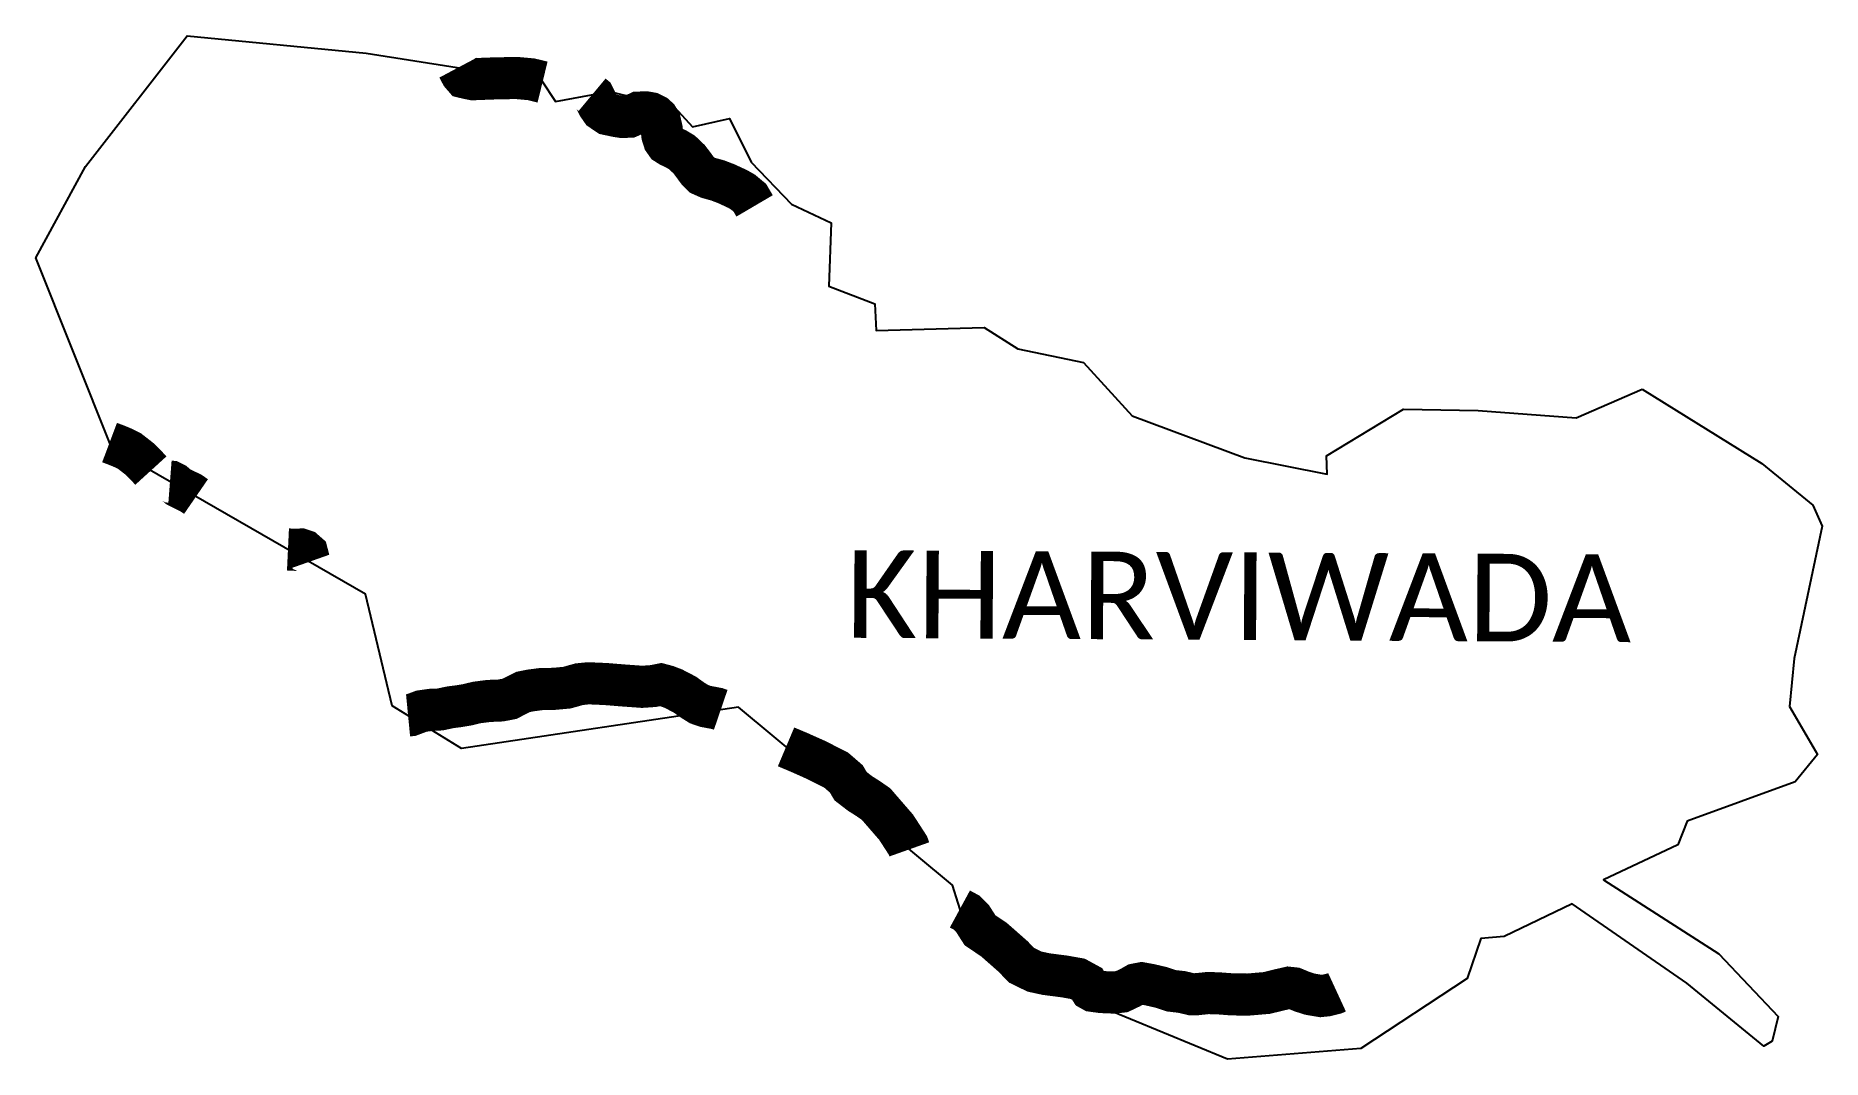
# Model space of a CAD drawing. Header units: metres. Extents: x 311963 to 314083, y 1901470 to 1902686.
import ezdxf

# ---------------------------------------------------------------- set-up
doc = ezdxf.new("R2010")
doc.units = ezdxf.units.M
for name, color, linetype in [('NATURALLY PROTECTED', 3, 'Continuous'), ('village', 3, 'Continuous'), ('VILLAGE NAME', 250, 'Continuous')]:
    doc.layers.add(name, color=color, linetype=linetype)

msp = doc.modelspace()

# ---------------------------------------------------------------- linework, layer by layer
at = {"layer": 'NATURALLY PROTECTED', "const_width": 50, "flags": 128}
for points in [[(312564.9, 1902630.5), (312551.4, 1902633.8), (312533.9, 1902635.4), (312505.9, 1902634.8), (312482.4, 1902633.9), (312476.7, 1902635), (312471.8, 1902636.2), (312468.6, 1902639.9), (312464.5, 1902647.6)], [(312816.5, 1902483.5), (312810.8, 1902493.2), (312802.6, 1902500), (312796.5, 1902503.5), (312783.4, 1902509.6), (312772.8, 1902513.7), (312772.8, 1902513.7), (312761.6, 1902516.8), (312754, 1902520.2), (312749.1, 1902525.1), (312744, 1902532), (312738.8, 1902538.9), (312730.4, 1902546.9), (312723.9, 1902550.8), (312716, 1902554.6), (312711.8, 1902557.3), (312709, 1902561.3), (312707, 1902567.6), (312706.3, 1902574.2), (312704.2, 1902583.6), (312701.5, 1902588.2), (312698.4, 1902591), (312693.3, 1902593.5), (312687.2, 1902594.6), (312678.5, 1902594.2), (312673.8, 1902592), (312667.9, 1902589.4), (312659.3, 1902589.1), (312652.4, 1902590.2), (312642, 1902592.4), (312634.8, 1902597.3), (312631.2, 1902602.5), (312628, 1902608.9), (312625.5, 1902614), (312623.7, 1902615.5)], [(312051.1, 1902202.5), (312059.9, 1902199.2), (312067.8, 1902195.9), (312074.6, 1902192.5), (312086.4, 1902183.3), (312096, 1902173.7), (312100.1, 1902169.2)], [(312122.8, 1902156.1), (312124.1, 1902156), (312127.9, 1902154.1), (312132.9, 1902149.8), (312140.9, 1902145.8), (312147.3, 1902142.8), (312153.7, 1902138.4)], [(312262.8, 1902075.6), (312271.2, 1902075.2), (312278, 1902075.5), (312282.2, 1902074.1), (312285.5, 1902071.2), (312287.7, 1902062.7), (312288.3, 1902061)], [(312405.3, 1901878.5), (312408.4, 1901878.8), (312421.3, 1901883.6), (312432.8, 1901885.2), (312443.2, 1901885.6), (312456, 1901888.3), (312465, 1901889.4), (312475.7, 1901891.2), (312486.9, 1901893.9), (312501, 1901895.7), (312515.5, 1901896.3), (312525.8, 1901898.3), (312533.7, 1901902.4), (312541.7, 1901906.4), (312550.9, 1901908.2), (312563.1, 1901909.8), (312578.6, 1901910.1), (312593.8, 1901911.5), (312608.4, 1901915.6), (312619.2, 1901916.7), (312639.8, 1901915.8), (312660.8, 1901914.1), (312683, 1901912.5), (312696.1, 1901913.4), (312705.2, 1901915.2), (312712.3, 1901913.3), (312720.2, 1901910.3), (312733.7, 1901903.3), (312742.3, 1901897.1), (312750.6, 1901891.9), (312758.1, 1901889.3), (312771.9, 1901886.7), (312776.3, 1901885.2)], [(312853.8, 1901841.2), (312869.7, 1901834.5), (312889.6, 1901825.6), (312913.4, 1901813.5), (312925.3, 1901803.2), (312930.4, 1901794.5), (312941.7, 1901785.8), (312951.2, 1901779.8), (312960.7, 1901773.2), (312969.4, 1901763.1), (312984.4, 1901745.8), (312998.5, 1901724), (313000.1, 1901719.5)]]:
    msp.add_lwpolyline(points, dxfattribs=at)
at = {"layer": 'NATURALLY PROTECTED', "flags": 128}
msp.add_lwpolyline([(313060.1, 1901648.7, 50, 50, 0), (313068.4, 1901644.2, 50, 50, 0), (313075.1, 1901637.3, 50, 50, 0), (313084, 1901623.4, 50, 50, 0), (313100.4, 1901612.4, 50, 50, 0), (313112.8, 1901601.5, 50, 50, 0), (313122.9, 1901592.6, 50, 50, 0), (313125.7, 1901589.7, 50, 50, 0), (313133.4, 1901581.8, 50, 50, 0), (313148.6, 1901574.4, 50, 50, 0), (313162.5, 1901571.4, 50, 50, 0), (313184.2, 1901568.6, 50, 50, 0), (313199.9, 1901565.8, 50, 50, 0), (313211.1, 1901559.7, 50, 50, 0), (313215.3, 1901552.9, 50, 50, 0), (313217.8, 1901551.5, 50, 50, 0), (313228, 1901550.1, 50, 50, 0), (313242.7, 1901549.5, 50, 50, 0), (313252.2, 1901550.6, 50, 50, 0), (313262.3, 1901555.4, 50, 50, 0), (313269, 1901559.2, 50, 50, 0), (313275.8, 1901560.5, 50, 50, 0), (313285.7, 1901558.7, 50, 50, 0), (313298.9, 1901555.6, 50, 50, 0), (313311.1, 1901551.6, 50, 50, 0), (313323.3, 1901550.2, 50, 50, 0), (313335.2, 1901547.4, 50, 50, 0), (313342.1, 1901547.6, 50, 50, 0), (313354, 1901548.9, 50, 50, 0), (313366.2, 1901548.6, 50, 50, 0), (313383.5, 1901547.3, 50, 50, 0), (313402, 1901547.1, 50, 50, 0), (313424.2, 1901549, 50, 50, 0), (313436.7, 1901552.1, 50, 50, 0), (313450.2, 1901555.2, 50, 50, 0), (313456.7, 1901554.5, 50, 50, 0), (313465.5, 1901550.8, 50, 50, 0), (313475.3, 1901547.6, 50, 50, 0), (313488.4, 1901545.4, 50, 50, 0), (313495, 1901546.1, 50, 50, 0), (313505, 1901548.6, 50, 50, 0), (313507.6, 1901549.8, 0, 0, 0)], format="xyseb", dxfattribs=at)
at = {"layer": 'village', "color": 4}
for points in [[(313869.5, 1902265.9), (314011.8, 1902177.8), (314072.3, 1902128.3), (314083.4, 1902103.3), (314050, 1901946.3), (314044.4, 1901889), (314077.8, 1901832.2), (314051.1, 1901799.7), (313923.1, 1901752.8), (313911.9, 1901725), (313823.8, 1901683.2), (313960.5, 1901595.4), (314030.9, 1901521), (314023.8, 1901491.7), (314013.9, 1901485.7), (313922.5, 1901560.5), (313786.7, 1901654.7), (313705.8, 1901615.9), (313678.2, 1901613.8), (313662.2, 1901566), (313536, 1901483.2), (313377.6, 1901470.3), (313147.3, 1901565.3), (313071.3, 1901613), (313051.2, 1901677.1), (312797.2, 1901888.3), (312468.6, 1901839.4), (312386.6, 1901890), (312354.9, 1902022.7), (312053.7, 1902195.8), (311963.5, 1902421.8), (312022.6, 1902530.2), (312143.3, 1902685.6), (312355.5, 1902664.8), (312563.9, 1902631.9), (312580.3, 1902607.4), (312644.4, 1902619.3), (312721.5, 1902600.7), (312742.7, 1902577.4), (312786.6, 1902587.1), (312812.4, 1902535.4), (312860.3, 1902485.6), (312907.3, 1902463.4), (312904.7, 1902388.2), (312959.3, 1902367.2), (312960.6, 1902335.7), (313088.8, 1902339.3), (313129, 1902313.8), (313206.7, 1902297.6), (313264.4, 1902234.4), (313398.3, 1902184.5), (313495.9, 1902164.8), (313495, 1902186.7), (313586.4, 1902242.1), (313675.1, 1902240.4), (313791.5, 1902231.7)], [(313791.5, 1902231.7), (313869.5, 1902265.9)]]:
    msp.add_lwpolyline(points, dxfattribs=at)

# ---------------------------------------------------------------- texts
at = {"layer": 'VILLAGE NAME', "insert": (312925.3, 1902074.8), "char_height": 104.042, "attachment_point": 1, "rotation": 359.6762}
msp.add_mtext_dynamic_manual_height_columns('{\\fCalibri|b0|i0|c0|p34;KHARVIWADA}', width=961.254, gutter_width=520.2, heights=[0], dxfattribs=at)

doc.saveas('drawing.dxf')
